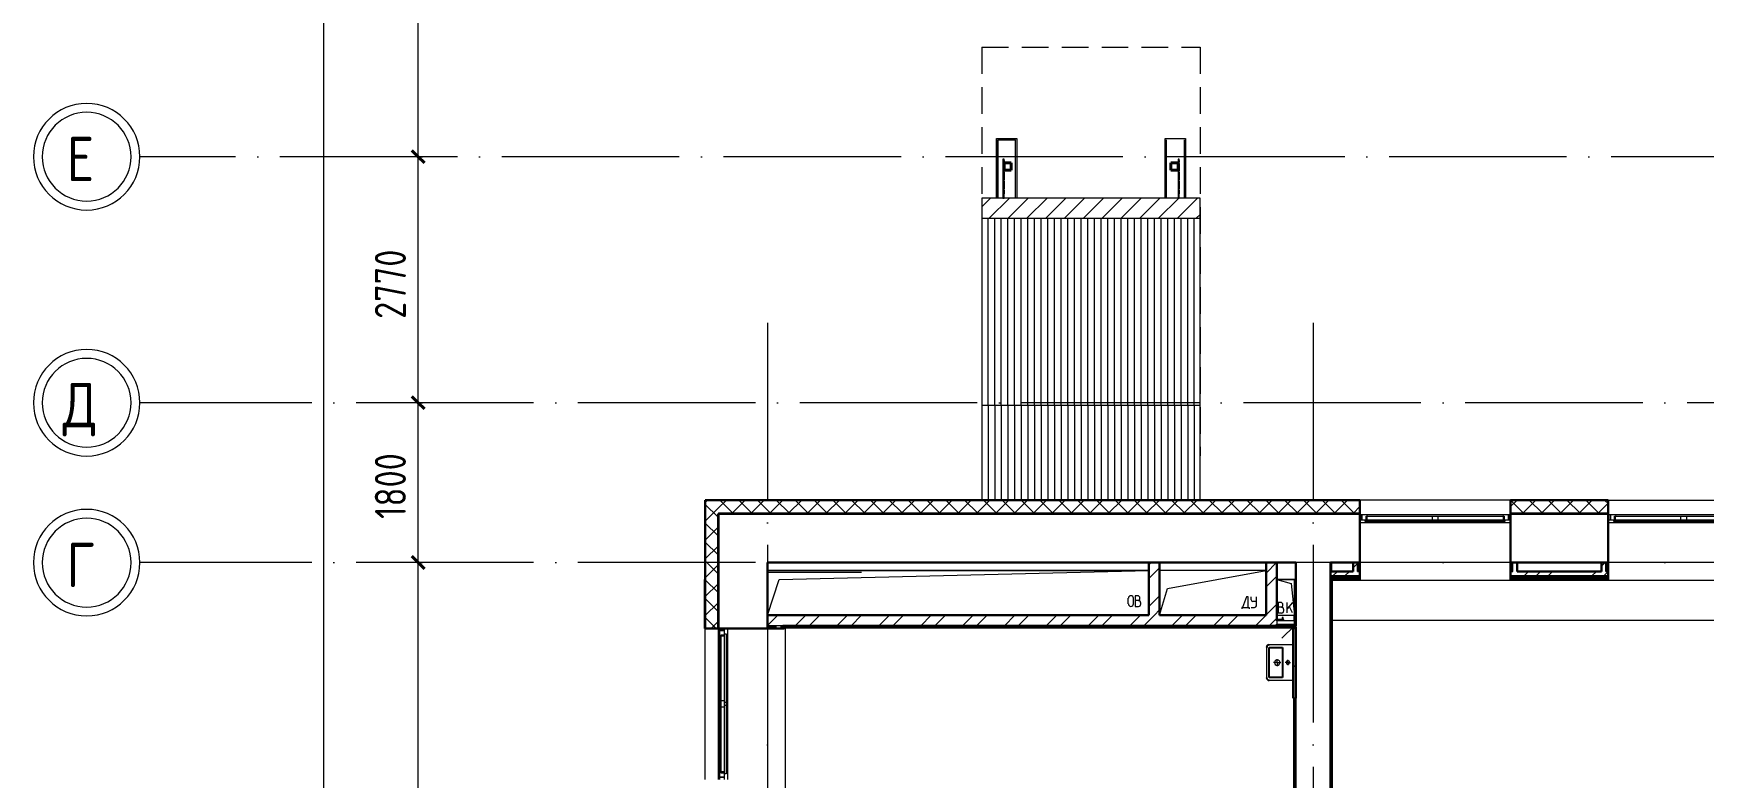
# Model space of a CAD drawing. Header units: millimetres. Extents: x -259793 to 503324, y -44556 to 93494.
# Drawn here: x -73730 to -54908, y -9144 to -766 of the extents above; entities that cross this region are included whole.
import ezdxf

# ---------------------------------------------------------------- set-up
doc = ezdxf.new("R2010")
doc.units = ezdxf.units.MM
doc.linetypes.add('ADSK_Линия сетки', pattern=[25, 20, -2.5, 0, -2.5])
doc.linetypes.add('ADSK_Штриховая_ш3 п1_5', pattern=[4.5, 3, -1.5])
for name, color, linetype, lineweight in [('_ Окна', 7, 'Continuous', 9), ('Витраж', 7, 'Continuous', 9), ('Крыша', 7, 'Continuous', 9), ('Крыша штриховка', 7, 'Continuous', 9), ('Линии', 7, 'Continuous', 9), ('Несущие колонны', 252, 'Continuous', 18), ('Оборудование', 8, 'Continuous', 18), ('Ограждение', 252, 'Continuous', 9), ('Окна', 252, 'Continuous', 9), ('Оси', 252, 'Continuous', 9), ('Перекрытие', 252, 'Continuous', 18), ('Размеры', 7, 'Continuous', 9), ('Стены внутренние', 7, 'Continuous', 18), ('Стены наружные', 7, 'Continuous', 18), ('Стены штриховка', 7, 'Continuous', 9)]:
    doc.layers.add(name, color=color, linetype=linetype, lineweight=lineweight)
doc.layers.add('Узлы', color=7, linetype='Continuous')
doc.styles.add('GOST Common_2', font='', dxfattribs={"width": 0.9, "height": 250})
doc.styles.add('GOST Common_4', font='', dxfattribs={"height": 7})
doc.styles.get('GOST Common_2').set_extended_font_data('GOST type B')
doc.styles.get('GOST Common_4').set_extended_font_data('GOST 2.304 type A')

# ---------------------------------------------------------------- blocks, each defined once
blk = doc.blocks.new('1 этаж')
at = {"color": 251, "lineweight": 18, "true_color": 0x636466}
for p, q in [((-61156, -5434), (-65456, -5434)), ((-65324, -5534), (-61156, -5434)), ((-59836, -5434), (-61036, -5434)), ((-60946, -5637), (-59836, -5434)), ((-65456, -5934), (-65324, -5534)), ((-61036, -5934), (-60946, -5637)), ((-59716, -5534), (-59552, -5578)), ((-59516, -5534), (-59716, -5534)), ((-59552, -5578), (-59516, -5934)), ((-59516, -5934), (-59516, -5534)), ((-61389, -5808), (-61389, -5745)), ((-61332, -5808), (-61332, -5745)), ((-61282, -5716), (-61312, -5716)), ((-61312, -5716), (-61312, -5836)), ((-61278, -5770), (-61312, -5770)), ((-61258, -5750), (-61258, -5740)), ((-61248, -5810), (-61248, -5800)), ((-60058, -5729), (-60101, -5849)), ((-60038, -5729), (-60058, -5729)), ((-60038, -5849), (-60038, -5729)), ((-60004, -5762), (-60004, -5729)), ((-59946, -5782), (-59984, -5782)), ((-59946, -5829), (-59946, -5729)), ((-59670, -5791), (-59700, -5791)), ((-59700, -5791), (-59700, -5911)), ((-59646, -5825), (-59646, -5815)), ((-59540, -5791), (-59600, -5863)), ((-59600, -5911), (-59600, -5791)), ((-59540, -5911), (-59576, -5834)), ((-61312, -5836), (-61275, -5836)), ((-60111, -5849), (-60111, -5864)), ((-60101, -5849), (-60111, -5849)), ((-60101, -5849), (-60038, -5849)), ((-60038, -5849), (-60028, -5849)), ((-60028, -5849), (-60028, -5864)), ((-60004, -5849), (-59966, -5849)), ((-59666, -5845), (-59700, -5845)), ((-59700, -5911), (-59663, -5911)), ((-59636, -5885), (-59636, -5875))]:
    blk.add_line(p, q, dxfattribs=at)
for centre, radius, start, end in [((-61360, -5745), 28.7, 0, 180), ((-61360, -5808), 28.7, 180, 0), ((-61282, -5740), 23.3, 0, 90), ((-61278, -5750), 20, 270, 0), ((-61278, -5800), 30, 0, 90), ((-61275, -5810), 26.7, 270, 0), ((-59984, -5762), 20, 180, 270), ((-59966, -5829), 20, 270, 0), ((-59670, -5815), 23.3, 0, 90), ((-59666, -5825), 20, 270, 0), ((-59666, -5875), 30, 0, 90), ((-59663, -5885), 26.7, 270, 0)]:
    blk.add_arc(centre, radius, start, end, dxfattribs=at)
at = {"layer": '_ Окна', "color": 251, "true_color": 0x636466}
for p, q in [((-58756, -4804), (-58781, -4804)), ((-58781, -4862), (-58756, -4862)), ((-58756, -4862), (-58756, -4804)), ((-57081, -4804), (-57106, -4804)), ((-57106, -4804), (-57106, -4862)), ((-57106, -4862), (-57081, -4862)), ((-55956, -4804), (-55981, -4804)), ((-55981, -4862), (-55956, -4862)), ((-55956, -4862), (-55956, -4804)), ((-65996, -6084), (-65996, -6109)), ((-65996, -6109), (-65938, -6109)), ((-65938, -6109), (-65938, -6084)), ((-65938, -7759), (-65996, -7759)), ((-65996, -7759), (-65996, -7784)), ((-65938, -7784), (-65938, -7759))]:
    blk.add_line(p, q, dxfattribs=at)
at = {"layer": '_ Окна', "color": 251, "lineweight": 18, "true_color": 0x636466}
for p, q in [((-58696, -4804), (-58756, -4804)), ((-58756, -4804), (-58756, -4862)), ((-58756, -4862), (-58718, -4862)), ((-58710, -4862), (-58710, -4821)), ((-58710, -4821), (-58698, -4821)), ((-58692, -4821), (-58696, -4804)), ((-57165, -4804), (-57170, -4821)), ((-57106, -4804), (-57165, -4804)), ((-57164, -4821), (-57152, -4821)), ((-57152, -4821), (-57152, -4862)), ((-57144, -4862), (-57106, -4862)), ((-57106, -4862), (-57106, -4804)), ((-55896, -4804), (-55956, -4804)), ((-55956, -4804), (-55956, -4862)), ((-55956, -4862), (-55918, -4862)), ((-55910, -4862), (-55910, -4821)), ((-55910, -4821), (-55898, -4821)), ((-55892, -4821), (-55896, -4804)), ((-65938, -6109), (-65996, -6109)), ((-65996, -6109), (-65996, -6168)), ((-65996, -6168), (-65979, -6173)), ((-65979, -6155), (-65938, -6155)), ((-65979, -6167), (-65979, -6155)), ((-65938, -6147), (-65938, -6109)), ((-65979, -7695), (-65996, -7699)), ((-65996, -7699), (-65996, -7759)), ((-65979, -7713), (-65979, -7701)), ((-65938, -7713), (-65979, -7713)), ((-65996, -7759), (-65938, -7759)), ((-65938, -7759), (-65938, -7721))]:
    blk.add_line(p, q, dxfattribs=at)
at = {"layer": 'Витраж', "color": 251, "lineweight": 18, "true_color": 0x636466, "extrusion": (0, 0, -1)}
for p, q in [((-62789, -803), (-62804, -803)), ((-62804, -803), (-62804, -818)), ((-62804, -818), (-62789, -818)), ((-62789, -834), (-62804, -834)), ((-62804, -834), (-62804, -849)), ((-62804, -849), (-62789, -849)), ((-62789, -934), (-62804, -934)), ((-62804, -934), (-62804, -949)), ((-62789, -818), (-62789, -803)), ((-62789, -844), (-62789, -834)), ((-62789, -949), (-62789, -934)), ((-60814, -803), (-60829, -803)), ((-60829, -803), (-60829, -818)), ((-60829, -818), (-60814, -818)), ((-60814, -834), (-60829, -834)), ((-60829, -834), (-60829, -844)), ((-60829, -849), (-60814, -849)), ((-60814, -934), (-60829, -934)), ((-60829, -934), (-60829, -949)), ((-60814, -818), (-60814, -803)), ((-60814, -849), (-60814, -834)), ((-60814, -949), (-60814, -934)), ((-62804, -949), (-62789, -949)), ((-62789, -1034), (-62804, -1034)), ((-62804, -1034), (-62804, -1049)), ((-62804, -1049), (-62789, -1049)), ((-62789, -1049), (-62789, -1034)), ((-60829, -949), (-60814, -949)), ((-60814, -1034), (-60829, -1034)), ((-60829, -1034), (-60829, -1049)), ((-60829, -1049), (-60814, -1049)), ((-60814, -1049), (-60814, -1034)), ((-62789, -1134), (-62804, -1134)), ((-62804, -1134), (-62804, -1149)), ((-62804, -1149), (-62789, -1149)), ((-62789, -1149), (-62789, -1134)), ((-60814, -1134), (-60829, -1134)), ((-60829, -1134), (-60829, -1149)), ((-60829, -1149), (-60814, -1149)), ((-60814, -1149), (-60814, -1134))]:
    blk.add_line(p, q, dxfattribs=at)
at = {"layer": 'Витраж', "color": 251, "true_color": 0x636466}
for p, q in [((-62804, -818), (-62804, -834)), ((-62804, -849), (-62804, -934)), ((-62789, -818), (-62789, -834)), ((-62789, -924), (-62789, -934)), ((-60829, -818), (-60829, -834)), ((-60829, -924), (-60829, -934)), ((-60814, -818), (-60814, -834)), ((-60814, -849), (-60814, -934)), ((-62804, -949), (-62804, -1034)), ((-62804, -1049), (-62804, -1134)), ((-62789, -949), (-62789, -1034)), ((-62789, -1049), (-62789, -1134)), ((-60829, -949), (-60829, -1034)), ((-60829, -1049), (-60829, -1134)), ((-60814, -949), (-60814, -1034)), ((-60814, -1049), (-60814, -1134)), ((-62804, -1149), (-62804, -1191)), ((-62789, -1149), (-62789, -1191)), ((-60829, -1149), (-60829, -1191)), ((-60814, -1149), (-60814, -1191))]:
    blk.add_line(p, q, dxfattribs=at)
at = {"layer": 'Витраж', "color": 251, "lineweight": 18, "true_color": 0x636466}
for p, q in [((-62789, -1191), (-62804, -1191)), ((-62804, -1191), (-62804, -1239)), ((-62804, -1239), (-62789, -1239)), ((-62789, -1239), (-62789, -1191)), ((-60814, -1191), (-60829, -1191)), ((-60829, -1191), (-60829, -1239)), ((-60829, -1239), (-60814, -1239)), ((-60814, -1239), (-60814, -1191))]:
    blk.add_line(p, q, dxfattribs=at)
at = {"layer": 'Крыша', "color": 251, "linetype": 'Continuous', "true_color": 0x636466}
for p, q in [((-63039, -1337), (-62942, -1239)), ((-62956, -1466), (-62729, -1239)), ((-62744, -1466), (-62517, -1239)), ((-62532, -1466), (-62305, -1239)), ((-62320, -1466), (-62093, -1239)), ((-62107, -1466), (-61881, -1239)), ((-61895, -1466), (-61669, -1239)), ((-61683, -1466), (-61457, -1239)), ((-61471, -1466), (-61245, -1239)), ((-61259, -1466), (-61032, -1239)), ((-61047, -1466), (-60820, -1239)), ((-60835, -1466), (-60608, -1239)), ((-60623, -1466), (-60579, -1423))]:
    blk.add_line(p, q, dxfattribs=at)
at = {"layer": 'Крыша', "color": 251, "lineweight": 18, "true_color": 0x636466}
for p, q in [((-60579, -1239), (-63039, -1239)), ((-63039, -1239), (-63039, -1466)), ((-60579, -1466), (-60579, -1239)), ((-63039, -1466), (-60579, -1466))]:
    blk.add_line(p, q, dxfattribs=at)
at = {"layer": 'Крыша', "color": 251, "true_color": 0x636466}
for p, q in [((-63039, -1466), (-63039, -4642)), ((-60579, -4642), (-60579, -1466)), ((-63039, -3572), (-60579, -3572))]:
    blk.add_line(p, q, dxfattribs=at)
at = {"layer": 'Крыша штриховка', "color": 251, "linetype": 'Continuous', "true_color": 0x636466}
for p, q in [((-62970, -3572), (-62970, -1466)), ((-62895, -3572), (-62895, -1466)), ((-62820, -3572), (-62820, -1466)), ((-62745, -3572), (-62745, -1466)), ((-62670, -3572), (-62670, -1466)), ((-62595, -3572), (-62595, -1466)), ((-62520, -3572), (-62520, -1466)), ((-62445, -3572), (-62445, -1466)), ((-62370, -3572), (-62370, -1466)), ((-62295, -3572), (-62295, -1466)), ((-62220, -3572), (-62220, -1466)), ((-62145, -3572), (-62145, -1466)), ((-62070, -3572), (-62070, -1466)), ((-61995, -3572), (-61995, -1466)), ((-61920, -3572), (-61920, -1466)), ((-61845, -3572), (-61845, -1466)), ((-61770, -3572), (-61770, -1466)), ((-61695, -3572), (-61695, -1466)), ((-61620, -3572), (-61620, -1466)), ((-61545, -3572), (-61545, -1466)), ((-61470, -3572), (-61470, -1466)), ((-61395, -3572), (-61395, -1466)), ((-61320, -3572), (-61320, -1466)), ((-61245, -3572), (-61245, -1466)), ((-61170, -3572), (-61170, -1466)), ((-61095, -3572), (-61095, -1466)), ((-61020, -3572), (-61020, -1466)), ((-60945, -3572), (-60945, -1466)), ((-60870, -3572), (-60870, -1466)), ((-60795, -3572), (-60795, -1466)), ((-60720, -3572), (-60720, -1466)), ((-60645, -3572), (-60645, -1466)), ((-62970, -3572), (-62970, -4642)), ((-62895, -3572), (-62895, -4642)), ((-62820, -3572), (-62820, -4642)), ((-62745, -3572), (-62745, -4642)), ((-62670, -3572), (-62670, -4642)), ((-62595, -3572), (-62595, -4642)), ((-62520, -3572), (-62520, -4642)), ((-62445, -3572), (-62445, -4642)), ((-62370, -3572), (-62370, -4642)), ((-62295, -3572), (-62295, -4642)), ((-62220, -3572), (-62220, -4642)), ((-62145, -3572), (-62145, -4642)), ((-62070, -3572), (-62070, -4642)), ((-61995, -3572), (-61995, -4642)), ((-61920, -3572), (-61920, -4642)), ((-61845, -3572), (-61845, -4642)), ((-61770, -3572), (-61770, -4642)), ((-61695, -3572), (-61695, -4642)), ((-61620, -3572), (-61620, -4642)), ((-61545, -3572), (-61545, -4642)), ((-61470, -3572), (-61470, -4642)), ((-61395, -3572), (-61395, -4642)), ((-61320, -3572), (-61320, -4642)), ((-61245, -3572), (-61245, -4642)), ((-61170, -3572), (-61170, -4642)), ((-61095, -3572), (-61095, -4642)), ((-61020, -3572), (-61020, -4642)), ((-60945, -3572), (-60945, -4642)), ((-60870, -3572), (-60870, -4642)), ((-60795, -3572), (-60795, -4642)), ((-60720, -3572), (-60720, -4642)), ((-60645, -3572), (-60645, -4642))]:
    blk.add_line(p, q, dxfattribs=at)
at = {"layer": 'Линии', "color": 251, "linetype": 'ADSK_Штриховая_ш3 п1_5', "lineweight": 18, "ltscale": 100, "true_color": 0x636466}
for p, q in [((-63039, 458), (-60579, 458)), ((-63039, 458), (-63039, -4142)), ((-60579, 458), (-60579, -4142))]:
    blk.add_line(p, q, dxfattribs=at)
at = {"layer": 'Линии', "color": 251, "lineweight": 18, "ltscale": 100, "true_color": 0x636466}
for p, q in [((-65456, -5344), (-65456, -5451)), ((-65456, -5451), (-64396, -5451))]:
    blk.add_line(p, q, dxfattribs=at)
at = {"layer": 'Несущие колонны', "color": 251, "lineweight": 40, "true_color": 0x636466}
for p, q in [((-62789, -924), (-62789, -844)), ((-62789, -844), (-62709, -844)), ((-62709, -844), (-62789, -844)), ((-62789, -844), (-62789, -924)), ((-62709, -924), (-62789, -924)), ((-62789, -924), (-62709, -924)), ((-62709, -844), (-62709, -924)), ((-62709, -924), (-62709, -844)), ((-60909, -924), (-60909, -844)), ((-60909, -844), (-60829, -844)), ((-60829, -844), (-60909, -844)), ((-60909, -844), (-60909, -924)), ((-60829, -924), (-60909, -924)), ((-60909, -924), (-60829, -924)), ((-60829, -844), (-60829, -924)), ((-60829, -924), (-60829, -844))]:
    blk.add_line(p, q, dxfattribs=at)
at = {"layer": 'Оборудование', "color": 251, "true_color": 0x636466}
for p, q in [((-59716, -5999), (-59716, -6035)), ((-59516, -5999), (-59716, -5999)), ((-59700, -5983), (-59700, -5988)), ((-59654, -5983), (-59700, -5983)), ((-59700, -5988), (-59654, -5988)), ((-59659, -5983), (-59659, -5999)), ((-59640, -5983), (-59659, -5983)), ((-59655, -5981), (-59657, -5983)), ((-59655, -5963), (-59655, -5981)), ((-59643, -5963), (-59655, -5963)), ((-59643, -5981), (-59655, -5981)), ((-59636, -5983), (-59644, -5983)), ((-59644, -5988), (-59636, -5988)), ((-59643, -5981), (-59643, -5963)), ((-59641, -5983), (-59643, -5981)), ((-59640, -5999), (-59640, -5983)), ((-59636, -5988), (-59636, -5983)), ((-59516, -6035), (-59516, -5999)), ((-59715, -6036), (-59517, -6036)), ((-59709, -6036), (-59709, -6046)), ((-59708, -6047), (-59524, -6047)), ((-59697, -6048), (-59697, -6054)), ((-59697, -6054), (-59535, -6054)), ((-59688, -6047), (-59688, -6046)), ((-59688, -6047), (-59688, -6046)), ((-59688, -6054), (-59688, -6056)), ((-59688, -6056), (-59684, -6056)), ((-59623, -6056), (-59684, -6056)), ((-59516, -6054), (-59657, -6195)), ((-59623, -6056), (-59619, -6056)), ((-59619, -6056), (-59619, -6054)), ((-59544, -6046), (-59544, -6047)), ((-59544, -6047), (-59544, -6046)), ((-59535, -6054), (-59535, -6048)), ((-59523, -6046), (-59523, -6036))]:
    blk.add_line(p, q, dxfattribs=at)
for points, knots in [([(-59716, -6035), (-59716, -6035), (-59716, -6035), (-59716, -6036), (-59716, -6036), (-59715, -6036), (-59715, -6036), (-59715, -6036), (-59715, -6036), (-59715, -6036)], [0, 0, 0, 0, 0.166667, 0.333333, 0.458333, 0.583333, 0.708333, 0.833333, 1, 1, 1, 1]), ([(-59709, -6046), (-59709, -6046), (-59709, -6046), (-59709, -6046), (-59709, -6046), (-59708, -6047), (-59708, -6047), (-59708, -6047), (-59708, -6047), (-59708, -6047), (-59708, -6047)], [0, 0, 0, 0, 0.166667, 0.333333, 0.458333, 0.583333, 0.666667, 0.75, 0.833333, 1, 1, 1, 1]), ([(-59698, -6047), (-59698, -6047), (-59698, -6047), (-59698, -6047), (-59698, -6047), (-59697, -6047), (-59697, -6047), (-59697, -6047), (-59697, -6047), (-59697, -6048), (-59697, -6048), (-59697, -6048), (-59697, -6048)], [0, 0, 0, 0, 0.166667, 0.25, 0.333333, 0.416667, 0.5, 0.583333, 0.666667, 0.75, 0.833333, 1, 1, 1, 1]), ([(-59535, -6048), (-59535, -6048), (-59535, -6048), (-59535, -6048), (-59535, -6047), (-59534, -6047), (-59534, -6047), (-59534, -6047), (-59534, -6047), (-59534, -6047), (-59534, -6047), (-59533, -6047), (-59533, -6047)], [-1, -1, -1, -1, -0.833333, -0.75, -0.666667, -0.583333, -0.5, -0.416667, -0.333333, -0.25, -0.166667, 0, 0, 0, 0]), ([(-59524, -6047), (-59524, -6047), (-59524, -6047), (-59523, -6047), (-59523, -6047), (-59523, -6047), (-59523, -6046), (-59523, -6046), (-59523, -6046), (-59523, -6046), (-59523, -6046)], [-1, -1, -1, -1, -0.833333, -0.75, -0.666667, -0.583333, -0.458333, -0.333333, -0.166667, 0, 0, 0, 0]), ([(-59517, -6036), (-59517, -6036), (-59517, -6036), (-59516, -6036), (-59516, -6036), (-59516, -6036), (-59516, -6036), (-59516, -6035), (-59516, -6035), (-59516, -6035)], [-1, -1, -1, -1, -0.833333, -0.75, -0.583333, -0.458333, -0.333333, -0.166667, 0, 0, 0, 0])]:
    blk.add_open_spline(points, degree=3, knots=knots, dxfattribs=at)
at = {"layer": 'Ограждение', "color": 251, "true_color": 0x636466}
for p, q in [((-57081, -4894), (-58781, -4894)), ((-54281, -4894), (-55981, -4894)), ((-59111, -5359), (-59096, -5359)), ((-59096, -5369), (-59111, -5369)), ((-59096, -5444), (-59096, -5344)), ((-57081, -5344), (-58781, -5344)), ((-54281, -5344), (-55981, -5344)), ((-51391, -5544), (-59096, -5544)), ((-51391, -5544), (-59096, -5544)), ((-58781, -5544), (-58781, -5539)), ((-57081, -5544), (-58781, -5544)), ((-57081, -5539), (-57081, -5544)), ((-55981, -5544), (-55981, -5539)), ((-54281, -5544), (-55981, -5544)), ((-51391, -5994), (-59096, -5994)), ((-65906, -6084), (-65906, -7784)), ((-65456, -6084), (-65456, -7784)), ((-65271, -6084), (-65256, -6084)), ((-65256, -6074), (-65256, -13779)), ((-59531, -6079), (-65256, -6079)), ((-65256, -6084), (-65256, -7784)), ((-59526, -6869), (-59526, -11694))]:
    blk.add_line(p, q, dxfattribs=at)
at = {"layer": 'Окна', "color": 251, "true_color": 0x636466}
for p, q in [((-58718, -4862), (-57946, -4862)), ((-58718, -4879), (-58718, -4862)), ((-57946, -4879), (-58718, -4879)), ((-58698, -4821), (-57966, -4821)), ((-58698, -4862), (-58698, -4821)), ((-57165, -4804), (-58696, -4804)), ((-57966, -4821), (-57896, -4821)), ((-57966, -4821), (-57966, -4862)), ((-57946, -4862), (-57916, -4862)), ((-57946, -4862), (-57946, -4879)), ((-57916, -4879), (-57946, -4879)), ((-57916, -4862), (-57144, -4862)), ((-57916, -4879), (-57916, -4862)), ((-57144, -4879), (-57916, -4879)), ((-57896, -4821), (-57164, -4821)), ((-57896, -4862), (-57896, -4821)), ((-57164, -4821), (-57164, -4862)), ((-57144, -4862), (-57144, -4879)), ((-55918, -4862), (-55146, -4862)), ((-55918, -4879), (-55918, -4862)), ((-55146, -4879), (-55918, -4879)), ((-55898, -4821), (-55166, -4821)), ((-55898, -4862), (-55898, -4821)), ((-54365, -4804), (-55896, -4804)), ((-55166, -4821), (-55096, -4821)), ((-55166, -4821), (-55166, -4862)), ((-55146, -4862), (-55116, -4862)), ((-55146, -4862), (-55146, -4879)), ((-55116, -4879), (-55146, -4879)), ((-55116, -4862), (-54344, -4862)), ((-55116, -4879), (-55116, -4862)), ((-54344, -4879), (-55116, -4879)), ((-55096, -4821), (-54364, -4821)), ((-55096, -4862), (-55096, -4821)), ((-65996, -6168), (-65996, -7699)), ((-65979, -6899), (-65979, -6167)), ((-65979, -6167), (-65938, -6167)), ((-65938, -6919), (-65938, -6147)), ((-65938, -6147), (-65921, -6147)), ((-65921, -6147), (-65921, -6919)), ((-65979, -6969), (-65979, -6899)), ((-65938, -6899), (-65979, -6899)), ((-65938, -6949), (-65938, -6919)), ((-65921, -6919), (-65938, -6919)), ((-65938, -7721), (-65938, -6949)), ((-65938, -6949), (-65921, -6949)), ((-65921, -6919), (-65921, -6949)), ((-65921, -6949), (-65921, -7721)), ((-65979, -7701), (-65979, -6969)), ((-65979, -6969), (-65938, -6969)), ((-65938, -7701), (-65979, -7701)), ((-65921, -7721), (-65938, -7721))]:
    blk.add_line(p, q, dxfattribs=at)
at = {"layer": 'Оси', "color": 251, "linetype": 'ADSK_Линия сетки', "ltscale": 100, "true_color": 0x636466}
for p, q in [((-26448, -774), (-72528, -774)), ((-65456, -2644), (-65456, -33770)), ((-59306, -2644), (-59306, -33770)), ((4411, -3544), (-72528, -3544)), ((4411, -5344), (-72528, -5344))]:
    blk.add_line(p, q, dxfattribs=at)
at = {"layer": 'Оси', "color": 251, "lineweight": 20, "true_color": 0x636466}
for centre, radius, start, end in [((-73128, -774), 600, 90, 270), ((-73128, -774), 600, 270, 90), ((-73128, -774), 500, 90, 270), ((-73128, -774), 500, 270, 90), ((-73128, -3544), 600, 90, 270), ((-73128, -3544), 600, 270, 90), ((-73128, -3544), 500, 90, 270), ((-73128, -3544), 500, 270, 90), ((-73128, -5344), 600, 90, 270), ((-73128, -5344), 500, 90, 270), ((-73128, -5344), 600, 270, 90), ((-73128, -5344), 500, 270, 90)]:
    blk.add_arc(centre, radius, start, end, dxfattribs=at)
at = {"layer": 'Перекрытие', "color": 251, "ltscale": 100, "true_color": 0x636466}
for p, q in [((-65456, -5434), (-61156, -5434)), ((-59716, -5534), (-59516, -5534)), ((-59516, -5534), (-59516, -5934))]:
    blk.add_line(p, q, dxfattribs=at)
at = {"layer": 'Размеры', "color": 251, "lineweight": 20, "true_color": 0x636466}
for p, q in [((-70455, -20314), (-70455, 27006)), ((-69393, -774), (-69393, 3156)), ((-69393, -774), (-69543, -774)), ((-69393, -774), (-69543, -774)), ((-69393, -3544), (-69393, -774)), ((-69393, -774), (-69343, -774)), ((-69393, -774), (-69343, -774)), ((-69393, -3544), (-69543, -3544)), ((-69393, -3544), (-69543, -3544)), ((-69393, -5344), (-69393, -3544)), ((-69393, -3544), (-69343, -3544)), ((-69393, -3544), (-69343, -3544)), ((-69393, -5344), (-69543, -5344)), ((-69393, -5344), (-69543, -5344)), ((-69393, -11544), (-69393, -5344)), ((-69393, -5344), (-69343, -5344)), ((-69393, -5344), (-69343, -5344))]:
    blk.add_line(p, q, dxfattribs=at)
at = {"layer": 'Размеры', "color": 251, "lineweight": 40, "true_color": 0x636466}
for p, q in [((-69393, -774), (-69464, -703)), ((-69393, -774), (-69464, -703)), ((-69393, -774), (-69322, -844)), ((-69393, -774), (-69322, -844)), ((-69393, -3544), (-69464, -3473)), ((-69393, -3544), (-69464, -3473)), ((-69393, -3544), (-69322, -3614)), ((-69393, -3544), (-69322, -3614)), ((-69393, -5344), (-69464, -5273)), ((-69393, -5344), (-69464, -5273)), ((-69393, -5344), (-69322, -5414)), ((-69393, -5344), (-69322, -5414))]:
    blk.add_line(p, q, dxfattribs=at)
at = {"layer": 'Стены внутренние', "color": 251, "lineweight": 30, "true_color": 0x636466}
for p, q in [((-66158, -4642), (-66158, -6084)), ((-58781, -4642), (-66158, -4642)), ((-58781, -4784), (-58781, -4642)), ((-55981, -4642), (-57081, -4642)), ((-57081, -4642), (-57081, -4784)), ((-55981, -4784), (-55981, -4642)), ((-58781, -4794), (-66006, -4794)), ((-58781, -5344), (-58781, -4794)), ((-55981, -4794), (-57081, -4794)), ((-57081, -4794), (-57081, -5344)), ((-55981, -5344), (-55981, -4794)), ((-65456, -5934), (-65456, -5344)), ((-65456, -5344), (-61156, -5344)), ((-61036, -5344), (-59836, -5344)), ((-59716, -5344), (-59501, -5344)), ((-59501, -5344), (-59501, -5934)), ((-59111, -5344), (-58856, -5344)), ((-59111, -5444), (-59111, -5344)), ((-57006, -5344), (-56056, -5344)), ((-66158, -6084), (-66016, -6084)), ((-66006, -6084), (-65456, -6084)), ((-59501, -6069), (-59501, -6869))]:
    blk.add_line(p, q, dxfattribs=at)
at = {"layer": 'Стены внутренние', "color": 251, "linetype": 'Continuous', "lineweight": 9, "true_color": 0x636466}
for p, q in [((-66156, -4666), (-66134, -4644)), ((-66016, -4828), (-66156, -4688)), ((-66006, -4728), (-65922, -4644)), ((-65848, -4784), (-65988, -4644)), ((-65850, -4784), (-65710, -4644)), ((-65636, -4784), (-65776, -4644)), ((-65687, -4644), (-65689, -4642)), ((-65637, -4784), (-65497, -4644)), ((-65424, -4784), (-65564, -4644)), ((-65425, -4784), (-65285, -4644)), ((-65212, -4784), (-65352, -4644)), ((-65213, -4784), (-65073, -4644)), ((-65000, -4784), (-65140, -4644)), ((-65001, -4784), (-64861, -4644)), ((-64787, -4784), (-64927, -4644)), ((-64789, -4784), (-64649, -4644)), ((-64575, -4784), (-64715, -4644)), ((-64577, -4784), (-64437, -4644)), ((-64363, -4784), (-64503, -4644)), ((-64365, -4784), (-64225, -4644)), ((-64363, -4642), (-64364, -4644)), ((-64151, -4784), (-64291, -4644)), ((-64280, -4644), (-64281, -4642)), ((-64152, -4784), (-64012, -4644)), ((-63939, -4784), (-64079, -4644)), ((-63940, -4784), (-63800, -4644)), ((-63727, -4784), (-63867, -4644)), ((-63728, -4784), (-63588, -4644)), ((-63693, -4644), (-63694, -4642)), ((-63515, -4784), (-63655, -4644)), ((-63541, -4642), (-63543, -4644)), ((-63516, -4784), (-63376, -4644)), ((-63303, -4784), (-63443, -4644)), ((-63307, -4642), (-63308, -4644)), ((-63304, -4784), (-63164, -4644)), ((-63090, -4784), (-63230, -4644)), ((-63092, -4784), (-62952, -4644)), ((-62878, -4784), (-63018, -4644)), ((-62880, -4784), (-62740, -4644)), ((-62666, -4784), (-62806, -4644)), ((-62668, -4784), (-62528, -4644)), ((-62454, -4784), (-62594, -4644)), ((-62486, -4643), (-62487, -4644)), ((-62455, -4784), (-62315, -4644)), ((-62242, -4784), (-62382, -4644)), ((-62243, -4784), (-62103, -4644)), ((-62030, -4784), (-62170, -4644)), ((-62031, -4784), (-61891, -4644)), ((-61818, -4784), (-61958, -4644)), ((-61819, -4784), (-61679, -4644)), ((-61816, -4644), (-61817, -4642)), ((-61605, -4784), (-61745, -4644)), ((-61607, -4784), (-61467, -4644)), ((-61393, -4784), (-61533, -4644)), ((-61395, -4784), (-61255, -4644)), ((-61181, -4784), (-61321, -4644)), ((-61183, -4784), (-61043, -4644)), ((-60969, -4784), (-61109, -4644)), ((-60970, -4784), (-60830, -4644)), ((-60757, -4784), (-60897, -4644)), ((-60758, -4784), (-60618, -4644)), ((-60726, -4642), (-60726, -4642)), ((-60545, -4784), (-60685, -4644)), ((-60546, -4784), (-60406, -4644)), ((-60491, -4642), (-60492, -4644)), ((-60333, -4784), (-60473, -4644)), ((-60408, -4644), (-60409, -4642)), ((-60334, -4784), (-60194, -4644)), ((-60121, -4784), (-60261, -4644)), ((-60122, -4784), (-59982, -4644)), ((-59908, -4784), (-60048, -4644)), ((-59910, -4784), (-59770, -4644)), ((-59696, -4784), (-59836, -4644)), ((-59698, -4784), (-59558, -4644)), ((-59670, -4642), (-59671, -4644)), ((-59484, -4784), (-59624, -4644)), ((-59486, -4784), (-59346, -4644)), ((-59272, -4784), (-59412, -4644)), ((-59273, -4784), (-59133, -4644)), ((-59060, -4784), (-59200, -4644)), ((-59061, -4784), (-58921, -4644)), ((-59000, -4644), (-59001, -4642)), ((-58848, -4784), (-58988, -4644)), ((-57079, -4710), (-57012, -4644)), ((-56939, -4784), (-57079, -4644)), ((-56940, -4784), (-56800, -4644)), ((-56726, -4784), (-56866, -4644)), ((-56854, -4642), (-56855, -4644)), ((-56728, -4784), (-56588, -4644)), ((-56514, -4784), (-56654, -4644)), ((-56620, -4642), (-56621, -4644)), ((-56537, -4644), (-56538, -4642)), ((-56516, -4784), (-56376, -4644)), ((-56302, -4784), (-56442, -4644)), ((-56304, -4784), (-56164, -4644)), ((-56090, -4784), (-56230, -4644)), ((-56091, -4784), (-55983, -4675)), ((-55983, -4679), (-56018, -4644)), ((-66156, -4878), (-66006, -4728)), ((-66156, -4882), (-66156, -4882)), ((-58849, -4784), (-58783, -4717)), ((-57081, -4781), (-57080, -4781)), ((-66016, -5040), (-66156, -4900)), ((-66156, -5090), (-66016, -4950)), ((-66016, -5252), (-66156, -5112)), ((-66156, -5302), (-66016, -5162)), ((-66016, -5465), (-66156, -5325)), ((-66156, -5514), (-66016, -5374)), ((-66156, -5492), (-66156, -5492)), ((-66016, -5677), (-66156, -5537)), ((-66156, -5726), (-66016, -5586)), ((-66156, -5695), (-66156, -5695)), ((-66016, -5889), (-66156, -5749)), ((-66156, -5939), (-66016, -5799)), ((-66033, -6084), (-66156, -5961)), ((-66156, -6000), (-66156, -6000)), ((-66087, -6082), (-66016, -6011)), ((-66156, -6068), (-66158, -6064)), ((-66146, -6084), (-66148, -6082))]:
    blk.add_line(p, q, dxfattribs=at)
at = {"layer": 'Стены внутренние', "color": 251, "true_color": 0x636466}
for p, q in [((-55981, -4642), (-54281, -4642)), ((-66158, -7784), (-66158, -6084)), ((-66006, -7784), (-66006, -6084)), ((-59501, -6054), (-59501, -6069)), ((-59501, -6869), (-59501, -8969))]:
    blk.add_line(p, q, dxfattribs=at)
at = {"layer": 'Стены наружные', "color": 251, "true_color": 0x636466}
for p, q in [((-62874, -1239), (-62874, -567)), ((-62874, -567), (-62644, -567)), ((-62859, -582), (-62859, -1239)), ((-62659, -582), (-62859, -582)), ((-62859, -1239), (-62859, -584)), ((-62859, -584), (-62659, -584)), ((-62659, -1239), (-62659, -582)), ((-62644, -567), (-62644, -1239)), ((-60974, -567), (-60744, -567)), ((-60974, -1239), (-60974, -567)), ((-60959, -1239), (-60959, -582)), ((-60759, -582), (-60759, -1239)), ((-60744, -567), (-60744, -1239)), ((-59304, -4637), (-56506, -4637)), ((-59304, -4642), (-59304, -4637)), ((-58781, -4637), (-58781, -4642)), ((-57081, -4642), (-58781, -4642)), ((-57081, -4642), (-57081, -4637)), ((-56506, -4637), (-56506, -4642)), ((-59716, -5934), (-59516, -5934))]:
    blk.add_line(p, q, dxfattribs=at)
at = {"layer": 'Стены наружные', "color": 251, "linetype": 'Continuous', "lineweight": 9, "true_color": 0x636466}
for p, q in [((-66006, -4804), (-66016, -4804)), ((-66006, -4904), (-66016, -4904)), ((-66006, -5004), (-66016, -5004)), ((-66006, -5104), (-66016, -5104)), ((-66006, -5204), (-66016, -5204)), ((-66006, -5304), (-66016, -5304)), ((-66006, -5404), (-66016, -5404)), ((-61156, -5367), (-61133, -5344)), ((-61156, -5524), (-61036, -5404)), ((-59836, -5461), (-59718, -5344)), ((-59083, -5494), (-59033, -5444)), ((-58948, -5494), (-58898, -5444)), ((-58856, -5402), (-58806, -5352)), ((-58806, -5377), (-58793, -5364)), ((-58793, -5364), (-58781, -5352)), ((-57081, -5349), (-57076, -5344)), ((-56928, -5494), (-56878, -5444)), ((-56793, -5494), (-56743, -5444)), ((-56658, -5494), (-56608, -5444)), ((-56164, -5494), (-56114, -5444)), ((-56056, -5385), (-56014, -5344)), ((-56029, -5494), (-55981, -5445)), ((-66006, -5504), (-66016, -5504)), ((-66006, -5604), (-66016, -5604)), ((-59836, -5618), (-59716, -5498)), ((-59038, -5539), (-59033, -5534)), ((-58968, -5539), (-58963, -5534)), ((-58963, -5534), (-58948, -5519)), ((-58948, -5519), (-58935, -5506)), ((-58935, -5506), (-58923, -5494)), ((-58897, -5539), (-58892, -5534)), ((-58826, -5539), (-58821, -5534)), ((-57059, -5539), (-57054, -5534)), ((-57039, -5519), (-57026, -5506)), ((-57026, -5506), (-57014, -5494)), ((-56988, -5539), (-56983, -5534)), ((-56917, -5539), (-56912, -5534)), ((-56846, -5539), (-56841, -5534)), ((-56841, -5534), (-56826, -5519)), ((-56826, -5519), (-56814, -5506)), ((-56814, -5506), (-56801, -5494)), ((-56776, -5539), (-56771, -5534)), ((-56705, -5539), (-56700, -5534)), ((-56634, -5539), (-56629, -5534)), ((-56614, -5519), (-56602, -5506)), ((-56602, -5506), (-56589, -5494)), ((-56564, -5539), (-56559, -5534)), ((-56493, -5539), (-56488, -5534)), ((-56422, -5539), (-56417, -5534)), ((-56417, -5534), (-56402, -5519)), ((-56402, -5519), (-56390, -5506)), ((-56390, -5506), (-56377, -5494)), ((-56351, -5539), (-56346, -5534)), ((-56281, -5539), (-56276, -5534)), ((-56210, -5539), (-56205, -5534)), ((-56190, -5519), (-56178, -5506)), ((-56178, -5506), (-56165, -5494)), ((-56139, -5539), (-56134, -5534)), ((-56069, -5539), (-56064, -5534)), ((-55998, -5539), (-55993, -5534)), ((-55993, -5534), (-55981, -5522)), ((-66006, -5704), (-66016, -5704)), ((-66006, -5804), (-66016, -5804)), ((-61156, -5838), (-61036, -5718)), ((-59836, -5933), (-59716, -5813)), ((-59111, -5682), (-59096, -5667)), ((-66159, -5925), (-66163, -5931)), ((-66006, -5904), (-66016, -5904)), ((-66006, -6004), (-66016, -6004)), ((-65456, -6052), (-65337, -5934)), ((-65143, -6054), (-65023, -5934)), ((-64986, -6054), (-64866, -5934)), ((-64672, -6054), (-64552, -5934)), ((-64514, -6054), (-64394, -5934)), ((-64200, -6054), (-64080, -5934)), ((-64043, -6054), (-63923, -5934)), ((-63729, -6054), (-63609, -5934)), ((-63571, -6054), (-63451, -5934)), ((-63257, -6054), (-63137, -5934)), ((-63100, -6054), (-62980, -5934)), ((-62786, -6054), (-62666, -5934)), ((-62629, -6054), (-62509, -5934)), ((-62314, -6054), (-62194, -5934)), ((-62157, -6054), (-62037, -5934)), ((-61843, -6054), (-61723, -5934)), ((-61686, -6054), (-61566, -5934)), ((-61371, -6054), (-61251, -5934)), ((-61214, -6054), (-61094, -5934)), ((-61094, -5934), (-61036, -5875)), ((-60900, -6054), (-60780, -5934)), ((-60743, -6054), (-60623, -5934)), ((-60428, -6054), (-60308, -5934)), ((-60271, -6054), (-60151, -5934)), ((-59957, -6054), (-59837, -5934)), ((-59800, -6054), (-59716, -5970)), ((-66158, -6064), (-66158, -6063)), ((-65452, -6084), (-65440, -6071)), ((-65440, -6071), (-65427, -6059)), ((-65230, -6074), (-65225, -6069)), ((-65160, -6074), (-65155, -6069)), ((-65089, -6074), (-65084, -6069)), ((-65018, -6074), (-65013, -6069)), ((-65013, -6069), (-64998, -6054)), ((-64947, -6074), (-64942, -6069)), ((-64877, -6074), (-64872, -6069)), ((-64806, -6074), (-64801, -6069)), ((-64735, -6074), (-64730, -6069)), ((-64665, -6074), (-64660, -6069)), ((-64594, -6074), (-64589, -6069)), ((-64589, -6069), (-64574, -6054)), ((-64523, -6074), (-64518, -6069)), ((-64453, -6074), (-64448, -6069)), ((-64382, -6074), (-64377, -6069)), ((-64311, -6074), (-64306, -6069)), ((-64240, -6074), (-64235, -6069)), ((-64170, -6074), (-64165, -6069)), ((-64165, -6069), (-64150, -6054)), ((-64099, -6074), (-64094, -6069)), ((-64028, -6074), (-64023, -6069)), ((-63958, -6074), (-63953, -6069)), ((-63887, -6074), (-63882, -6069)), ((-63816, -6074), (-63811, -6069)), ((-63745, -6074), (-63740, -6069)), ((-63740, -6069), (-63725, -6054)), ((-63675, -6074), (-63670, -6069)), ((-63604, -6074), (-63599, -6069)), ((-63533, -6074), (-63528, -6069)), ((-63463, -6074), (-63458, -6069)), ((-63392, -6074), (-63387, -6069)), ((-63321, -6074), (-63316, -6069)), ((-63316, -6069), (-63301, -6054)), ((-63250, -6074), (-63245, -6069)), ((-63180, -6074), (-63175, -6069)), ((-63109, -6074), (-63104, -6069)), ((-63038, -6074), (-63033, -6069)), ((-62968, -6074), (-62963, -6069)), ((-62897, -6074), (-62892, -6069)), ((-62892, -6069), (-62877, -6054)), ((-62826, -6074), (-62821, -6069)), ((-62755, -6074), (-62750, -6069)), ((-62685, -6074), (-62680, -6069)), ((-62614, -6074), (-62609, -6069)), ((-62543, -6074), (-62538, -6069)), ((-62473, -6074), (-62468, -6069)), ((-62468, -6069), (-62453, -6054)), ((-62402, -6074), (-62397, -6069)), ((-62331, -6074), (-62326, -6069)), ((-62260, -6074), (-62255, -6069)), ((-62190, -6074), (-62185, -6069)), ((-62119, -6074), (-62114, -6069)), ((-62048, -6074), (-62043, -6069)), ((-62043, -6069), (-62028, -6054)), ((-61978, -6074), (-61973, -6069)), ((-61907, -6074), (-61902, -6069)), ((-61836, -6074), (-61831, -6069)), ((-61766, -6074), (-61761, -6069)), ((-61695, -6074), (-61690, -6069)), ((-61624, -6074), (-61619, -6069)), ((-61619, -6069), (-61604, -6054)), ((-61553, -6074), (-61548, -6069)), ((-61483, -6074), (-61478, -6069)), ((-61412, -6074), (-61407, -6069)), ((-61341, -6074), (-61336, -6069)), ((-61271, -6074), (-61266, -6069)), ((-61200, -6074), (-61195, -6069)), ((-61195, -6069), (-61180, -6054)), ((-61129, -6074), (-61124, -6069)), ((-61058, -6074), (-61053, -6069)), ((-60988, -6074), (-60983, -6069)), ((-60917, -6074), (-60912, -6069)), ((-60846, -6074), (-60841, -6069)), ((-60776, -6074), (-60771, -6069)), ((-60771, -6069), (-60756, -6054)), ((-60705, -6074), (-60700, -6069)), ((-60634, -6074), (-60629, -6069)), ((-60563, -6074), (-60558, -6069)), ((-60493, -6074), (-60488, -6069)), ((-60422, -6074), (-60417, -6069)), ((-60351, -6074), (-60346, -6069)), ((-60346, -6069), (-60331, -6054)), ((-60281, -6074), (-60276, -6069)), ((-60210, -6074), (-60205, -6069)), ((-60139, -6074), (-60134, -6069)), ((-60068, -6074), (-60063, -6069)), ((-59998, -6074), (-59993, -6069)), ((-59927, -6074), (-59922, -6069)), ((-59922, -6069), (-59907, -6054)), ((-59856, -6074), (-59851, -6069)), ((-59786, -6074), (-59781, -6069)), ((-59715, -6074), (-59710, -6069)), ((-59644, -6074), (-59639, -6069)), ((-59573, -6074), (-59568, -6069)), ((-59531, -6102), (-59501, -6072)), ((-59111, -6106), (-59096, -6091)), ((-59531, -6526), (-59501, -6496)), ((-59111, -6530), (-59096, -6515)), ((-59521, -6870), (-59520, -6869)), ((-59521, -6940), (-59516, -6935)), ((-59516, -6935), (-59501, -6920)), ((-59111, -6955), (-59096, -6940)), ((-59521, -7011), (-59516, -7006)), ((-59521, -7082), (-59516, -7077)), ((-59521, -7152), (-59516, -7147)), ((-59521, -7223), (-59516, -7218)), ((-59521, -7294), (-59516, -7289)), ((-59521, -7365), (-59516, -7360)), ((-59521, -7435), (-59516, -7430)), ((-59521, -7506), (-59516, -7501)), ((-59516, -7360), (-59501, -7345)), ((-59111, -7379), (-59096, -7364)), ((-59521, -7577), (-59516, -7572)), ((-59521, -7647), (-59516, -7642)), ((-59521, -7718), (-59516, -7713))]:
    blk.add_line(p, q, dxfattribs=at)
at = {"layer": 'Стены наружные', "color": 251, "lineweight": 30, "true_color": 0x636466}
for p, q in [((-66006, -6084), (-66006, -4794)), ((-58781, -4794), (-58781, -4784)), ((-57081, -4784), (-57081, -4794)), ((-55981, -4794), (-55981, -4784)), ((-61156, -5344), (-61156, -5934)), ((-61036, -5344), (-61156, -5344)), ((-61036, -5934), (-61036, -5344)), ((-59836, -5344), (-59836, -5934)), ((-59716, -5344), (-59836, -5344)), ((-59716, -5999), (-59716, -5344)), ((-59111, -5444), (-59111, -11544)), ((-58856, -5444), (-59111, -5444)), ((-58856, -5344), (-58856, -5444)), ((-58781, -5344), (-58856, -5344)), ((-58781, -5539), (-58781, -5344)), ((-57081, -5344), (-57081, -5539)), ((-57006, -5344), (-57081, -5344)), ((-57006, -5444), (-57006, -5344)), ((-56056, -5444), (-57006, -5444)), ((-56056, -5344), (-56056, -5444)), ((-55981, -5344), (-56056, -5344)), ((-55981, -5539), (-55981, -5344)), ((-66163, -5534), (-66163, -6084)), ((-66158, -5534), (-66163, -5534)), ((-59096, -5534), (-59093, -5534)), ((-59096, -11544), (-59096, -5534)), ((-59093, -5534), (-59093, -5539)), ((-59093, -5539), (-58781, -5539)), ((-57081, -5539), (-55981, -5539)), ((-61156, -5934), (-65456, -5934)), ((-65456, -5934), (-65456, -6084)), ((-59836, -5934), (-61036, -5934)), ((-59501, -5934), (-59516, -5934)), ((-59516, -5934), (-59516, -5999)), ((-59501, -6054), (-59501, -5934)), ((-66163, -6084), (-66158, -6084)), ((-66016, -6084), (-66006, -6084)), ((-65456, -6084), (-65271, -6084)), ((-59697, -6054), (-65281, -6054)), ((-65281, -6054), (-65281, -6069)), ((-65276, -6069), (-65271, -6069)), ((-65271, -6084), (-65271, -6074)), ((-65271, -6074), (-59531, -6074)), ((-59716, -6054), (-59716, -6035)), ((-59501, -6054), (-59535, -6054)), ((-59531, -6074), (-59531, -6869)), ((-59516, -6035), (-59516, -6054)), ((-59531, -6869), (-59521, -6869)), ((-59521, -6869), (-59521, -11694))]:
    blk.add_line(p, q, dxfattribs=at)
at = {"layer": 'Стены штриховка', "color": 251, "true_color": 0x636466}
for p, q in [((-58783, -4644), (-66158, -4644)), ((-66156, -4642), (-66156, -6082)), ((-58783, -4644), (-58783, -4784)), ((-55983, -4644), (-57079, -4644)), ((-57079, -4784), (-57079, -4644)), ((-55983, -4644), (-55983, -4784)), ((-66016, -6084), (-66016, -4794)), ((-66016, -4794), (-66006, -4794)), ((-66006, -4784), (-58781, -4784)), ((-66006, -4784), (-66006, -4794)), ((-57081, -4784), (-55981, -4784)), ((-58806, -5444), (-58806, -5344)), ((-58806, -5444), (-58781, -5444)), ((-58793, -5444), (-58793, -5344)), ((-57081, -5444), (-57056, -5444)), ((-57068, -5444), (-57068, -5344)), ((-57056, -5444), (-57056, -5344)), ((-56006, -5444), (-56006, -5344)), ((-56006, -5444), (-55981, -5444)), ((-55993, -5444), (-55993, -5344)), ((-58781, -5494), (-59111, -5494)), ((-58781, -5506), (-59111, -5506)), ((-58781, -5519), (-59111, -5519)), ((-59111, -5534), (-59096, -5534)), ((-59093, -5534), (-58781, -5534)), ((-55981, -5494), (-57081, -5494)), ((-55981, -5506), (-57081, -5506)), ((-55981, -5519), (-57081, -5519)), ((-57081, -5534), (-55981, -5534)), ((-66156, -6082), (-66082, -6082)), ((-66082, -6084), (-66082, -6082)), ((-65281, -6054), (-65456, -6054)), ((-65356, -6059), (-65456, -6059)), ((-65356, -6071), (-65456, -6071)), ((-65356, -6084), (-65356, -6059)), ((-65306, -6054), (-65306, -6084)), ((-65293, -6054), (-65293, -6084)), ((-65281, -6069), (-65281, -6084)), ((-65276, -6084), (-65276, -6069)), ((-65271, -6069), (-59501, -6069)), ((-59531, -6074), (-59531, -6069)), ((-59501, -6869), (-59521, -6869)), ((-59516, -6869), (-59516, -11694))]:
    blk.add_line(p, q, dxfattribs=at)
at = {"layer": 'Узлы', "color": 251, "lineweight": 9, "true_color": 0x636466}
for p, q in [((-59831, -6299), (-59831, -6469)), ((-59531, -6269), (-59801, -6269)), ((-59831, -6469), (-59831, -6639)), ((-59711, -6469), (-59751, -6469)), ((-59711, -6469), (-59711, -6429)), ((-59711, -6469), (-59711, -6509)), ((-59711, -6469), (-59671, -6469)), ((-59591, -6469), (-59621, -6469)), ((-59591, -6469), (-59591, -6439)), ((-59591, -6469), (-59591, -6499)), ((-59591, -6469), (-59561, -6469)), ((-59801, -6669), (-59531, -6669))]:
    blk.add_line(p, q, dxfattribs=at)
at = {"layer": 'Узлы', "color": 251, "true_color": 0x636466}
for p, q in [((-59801, -6639), (-59801, -6299)), ((-59801, -6299), (-59650, -6299)), ((-59650, -6299), (-59650, -6639)), ((-59650, -6639), (-59801, -6639))]:
    blk.add_line(p, q, dxfattribs=at)
for centre, start, end in [((-59801, -6299), 90, 180), ((-59801, -6639), 180, 270)]:
    blk.add_arc(centre, 30, start, end, dxfattribs=at)
at = {"layer": 'Узлы', "color": 251, "lineweight": 9, "true_color": 0x636466}
for centre, radius, start, end in [((-59711, -6469), 30, 90, 180), ((-59711, -6469), 30, 180, 270), ((-59711, -6469), 30, 0, 90.0077), ((-59711, -6469), 30, 270, 0), ((-59591, -6469), 20, 90, 180), ((-59591, -6469), 20, 180, 270), ((-59591, -6469), 20, 0, 90.0116), ((-59591, -6469), 20, 270, 0)]:
    blk.add_arc(centre, radius, start, end, dxfattribs=at)
at = {"layer": 'Оси', "color": 251, "true_color": 0x636466, "style": 'GOST Common_2', "width": 0.9}
for s, p in [('Е', (-73355, -1049)), ('Д', (-73399, -3819)), ('Г', (-73355, -5619))]:
    blk.add_text(s, height=500, dxfattribs=at).set_placement(p)
at = {"layer": 'Размеры', "color": 251, "lineweight": 20, "true_color": 0x636466, "char_height": 350, "attachment_point": 1, "rotation": 90, "line_spacing_factor": 1.022761, "style": 'GOST Common_4'}
for s, insert, width in [('2770', (-69880, -2600), 1059.58), ('1800', (-69880, -4852), 980.83)]:
    blk.add_mtext(s, dxfattribs=dict(at, insert=insert, width=width))

msp = doc.modelspace()

# ---------------------------------------------------------------- block references
msp.add_blockref('1 этаж', (-2, -1380.07963))

doc.saveas('drawing.dxf')
